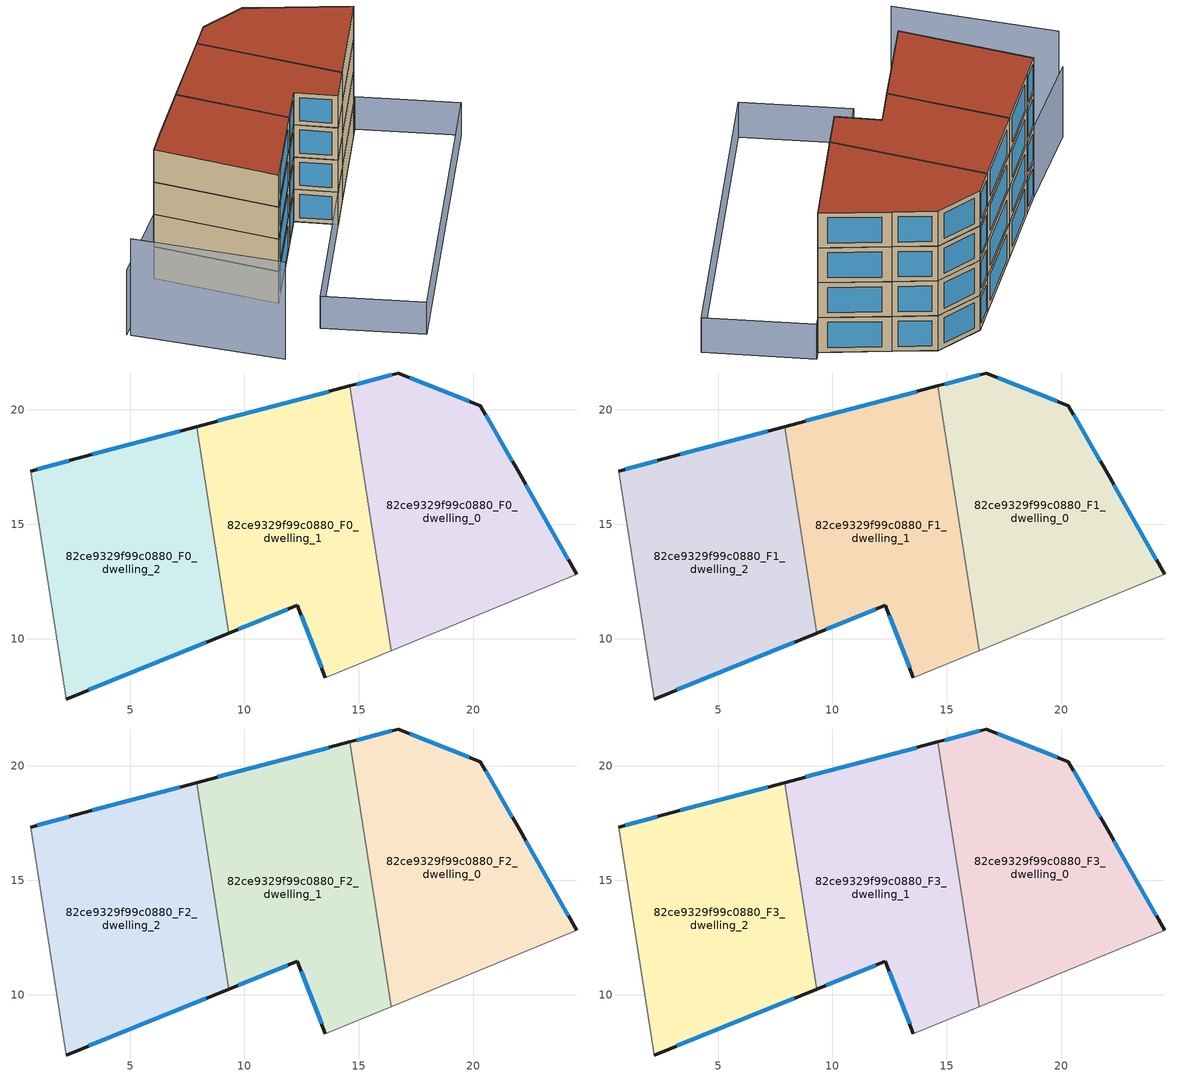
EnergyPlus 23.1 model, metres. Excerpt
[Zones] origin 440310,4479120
82ce9329f99c0880_F0_dwelling_0
 floor ground (EU_floor_Construction): 24.52,12.82 21.94,17.37 20.31,20.19 16.72,21.61 14.61,21.05 16.41,9.48 z0
 wall outside (EU_wall_Construction): 14.61,21.05 16.72,21.61 20.31,20.19 21.94,17.37 24.52,12.82 z0:3
 wall adiabatic (EU_wall_Construction): 24.52,12.82 16.41,9.48 z0:3
 wall to 82ce9329f99c0880_F0_dwelling_1 (EU_wall_Construction): 16.42,9.48 14.61,21.05 z0:3
 window (EU_Window_Construction): 14.9,21.13 16.43,21.54 / 17.22,21.42 19.82,20.39 / 20.54,19.8 21.71,17.76 / 22.29,16.73 24.16,13.45 z0.42:2.58
82ce9329f99c0880_F0_dwelling_1
 floor ground (EU_floor_Construction): 16.41,9.48 14.61,21.05 7.91,19.27 9.32,10.24 12.32,11.46 13.54,8.3 z0
 wall outside (EU_wall_Construction): 13.54,8.3 12.32,11.46 9.32,10.24 / 7.91,19.27 14.61,21.05 z0:3
 wall adiabatic (EU_wall_Construction): 16.41,9.48 13.54,8.3 z0:3
 wall to 82ce9329f99c0880_F0_dwelling_2 (EU_wall_Construction): 9.32,10.24 7.9,19.27 z0:3
 window (EU_Window_Construction): 13.37,8.74 12.49,11.02 / 11.9,11.29 9.73,10.41 / 8.84,19.52 13.68,20.8 z0.42:2.58
82ce9329f99c0880_F0_dwelling_2
 floor ground (EU_floor_Construction): 9.32,10.24 7.91,19.27 2.62,17.86 0.66,17.32 2.22,7.37 z0
 wall outside (EU_wall_Construction): 9.32,10.24 2.22,7.37 / 0.66,17.32 2.62,17.86 7.91,19.27 z0:3
 wall adiabatic (EU_wall_Construction): 2.22,7.37 0.66,17.32 z0:3
 window (EU_Window_Construction): 8.33,9.84 3.2,7.77 / 0.93,17.4 2.35,17.79 / 3.35,18.06 7.17,19.07 z0.42:2.58
82ce9329f99c0880_F1_dwelling_0
 floor to 82ce9329f99c0880_F0_dwelling_0 (EU_floor_Construction): 24.52,12.82 21.94,17.37 20.31,20.19 16.72,21.61 14.61,21.05 16.41,9.48 z3
 wall outside (EU_wall_Construction): 14.61,21.05 16.72,21.61 20.31,20.19 21.94,17.37 24.52,12.82 z3:6
 wall adiabatic (EU_wall_Construction): 24.52,12.82 16.41,9.48 z3:6
 wall to 82ce9329f99c0880_F1_dwelling_1 (EU_wall_Construction): 16.42,9.48 14.61,21.05 z3:6
 window (EU_Window_Construction): 14.9,21.13 16.43,21.54 / 17.22,21.42 19.82,20.39 / 20.54,19.8 21.71,17.76 / 22.29,16.73 24.16,13.45 z3.42:5.58
82ce9329f99c0880_F1_dwelling_1
 floor to 82ce9329f99c0880_F0_dwelling_1 (EU_floor_Construction): 16.41,9.48 14.61,21.05 7.9,19.27 9.32,10.24 12.32,11.46 13.54,8.3 z3
 wall outside (EU_wall_Construction): 13.54,8.3 12.32,11.46 9.32,10.24 / 7.91,19.27 14.61,21.05 z3:6
 wall adiabatic (EU_wall_Construction): 16.41,9.48 13.54,8.3 z3:6
 wall to 82ce9329f99c0880_F1_dwelling_2 (EU_wall_Construction): 9.32,10.24 7.9,19.27 z3:6
 window (EU_Window_Construction): 13.37,8.74 12.49,11.02 / 11.9,11.29 9.73,10.41 / 8.84,19.52 13.68,20.8 z3.42:5.58
82ce9329f99c0880_F1_dwelling_2
 floor to 82ce9329f99c0880_F0_dwelling_2 (EU_floor_Construction): 9.32,10.24 7.9,19.27 2.62,17.86 0.66,17.32 2.22,7.37 z3
 wall outside (EU_wall_Construction): 9.32,10.24 2.22,7.37 / 0.66,17.32 2.62,17.86 7.91,19.27 z3:6
 wall adiabatic (EU_wall_Construction): 2.22,7.37 0.66,17.32 z3:6
 window (EU_Window_Construction): 8.33,9.84 3.2,7.77 / 0.93,17.4 2.35,17.79 / 3.35,18.06 7.17,19.07 z3.42:5.58
82ce9329f99c0880_F2_dwelling_0
 floor to 82ce9329f99c0880_F1_dwelling_0 (EU_floor_Construction): 24.52,12.82 21.94,17.37 20.31,20.19 16.72,21.61 14.61,21.05 16.41,9.48 z6
 wall outside (EU_wall_Construction): 14.61,21.05 16.72,21.61 20.31,20.19 21.94,17.37 24.52,12.82 z6:9
 wall adiabatic (EU_wall_Construction): 24.52,12.82 16.41,9.48 z6:9
 wall to 82ce9329f99c0880_F2_dwelling_1 (EU_wall_Construction): 16.42,9.48 14.61,21.05 z6:9
 window (EU_Window_Construction): 14.9,21.13 16.43,21.54 / 17.22,21.42 19.82,20.39 / 20.54,19.8 21.71,17.76 / 22.29,16.73 24.16,13.45 z6.42:8.58
82ce9329f99c0880_F2_dwelling_1
 floor to 82ce9329f99c0880_F1_dwelling_1 (EU_floor_Construction): 16.41,9.48 14.61,21.05 7.9,19.27 9.32,10.24 12.32,11.46 13.54,8.3 z6
 wall outside (EU_wall_Construction): 13.54,8.3 12.32,11.46 9.32,10.24 / 7.91,19.27 14.61,21.05 z6:9
 wall adiabatic (EU_wall_Construction): 16.41,9.48 13.54,8.3 z6:9
 wall to 82ce9329f99c0880_F2_dwelling_2 (EU_wall_Construction): 9.32,10.24 7.9,19.27 z6:9
 window (EU_Window_Construction): 13.37,8.74 12.49,11.02 / 11.9,11.29 9.73,10.41 / 8.84,19.52 13.68,20.8 z6.42:8.58
82ce9329f99c0880_F2_dwelling_2
 floor to 82ce9329f99c0880_F1_dwelling_2 (EU_floor_Construction): 9.32,10.24 7.9,19.27 2.62,17.86 0.66,17.32 2.22,7.37 z6
 wall outside (EU_wall_Construction): 9.32,10.24 2.22,7.37 / 0.66,17.32 2.62,17.86 7.91,19.27 z6:9
 wall adiabatic (EU_wall_Construction): 2.22,7.37 0.66,17.32 z6:9
 window (EU_Window_Construction): 8.33,9.84 3.2,7.77 / 0.93,17.4 2.35,17.79 / 3.35,18.06 7.17,19.07 z6.42:8.58
82ce9329f99c0880_F3_dwelling_0
 floor to 82ce9329f99c0880_F2_dwelling_0 (EU_floor_Construction): 24.52,12.82 21.94,17.37 20.31,20.19 16.72,21.61 14.61,21.05 16.41,9.48 z9
 wall outside (EU_wall_Construction): 14.61,21.05 16.72,21.61 20.31,20.19 21.94,17.37 24.52,12.82 z9:12
 wall adiabatic (EU_wall_Construction): 24.52,12.82 16.41,9.48 z9:12
 wall to 82ce9329f99c0880_F3_dwelling_1 (EU_wall_Construction): 16.42,9.48 14.61,21.05 z9:12
 window (EU_Window_Construction): 14.9,21.13 16.43,21.54 / 17.22,21.42 19.82,20.39 / 20.54,19.8 21.71,17.76 / 22.29,16.73 24.16,13.45 z9.42:11.58
 roof outside (EU_roof_Construction): 20.31,20.19 21.94,17.37 24.52,12.82 16.41,9.48 14.61,21.05 16.72,21.61 z12
82ce9329f99c0880_F3_dwelling_1
 floor to 82ce9329f99c0880_F2_dwelling_1 (EU_floor_Construction): 16.41,9.48 14.61,21.05 7.9,19.27 9.32,10.24 12.32,11.46 13.54,8.3 z9
 wall outside (EU_wall_Construction): 13.54,8.3 12.32,11.46 9.32,10.24 / 7.91,19.27 14.61,21.05 z9:12
 wall adiabatic (EU_wall_Construction): 16.41,9.48 13.54,8.3 z9:12
 wall to 82ce9329f99c0880_F3_dwelling_2 (EU_wall_Construction): 9.32,10.24 7.9,19.27 z9:12
 window (EU_Window_Construction): 13.37,8.74 12.49,11.02 / 11.9,11.29 9.73,10.41 / 8.84,19.52 13.68,20.8 z9.42:11.58
 roof outside (EU_roof_Construction): 14.61,21.05 16.41,9.48 13.54,8.3 12.32,11.46 9.32,10.24 7.91,19.27 z12
82ce9329f99c0880_F3_dwelling_2
 floor to 82ce9329f99c0880_F2_dwelling_2 (EU_floor_Construction): 9.32,10.24 7.9,19.27 2.62,17.86 0.66,17.32 2.22,7.37 z9
 wall outside (EU_wall_Construction): 9.32,10.24 2.22,7.37 / 0.66,17.32 2.62,17.86 7.91,19.27 z9:12
 wall adiabatic (EU_wall_Construction): 2.22,7.37 0.66,17.32 z9:12
 window (EU_Window_Construction): 8.33,9.84 3.2,7.77 / 0.93,17.4 2.35,17.79 / 3.35,18.06 7.17,19.07 z9.42:11.58
 roof outside (EU_roof_Construction): 7.91,19.27 9.32,10.24 2.22,7.37 0.66,17.32 2.62,17.86 z12
shading: 0.86,3.1 25.24,13.11 / 25.24,13.11 28.34,5.57 / 28.34,5.57 3.96,-4.45 / 3.96,-4.45 0.86,3.1 z0:3; -6.81,15.67 0.66,17.32 z0:6; -6.74,15.36 -3.95,3.53 z0:9
[Building]
EU S2 Campaign: North Axis=0; Terrain=City; Solar Distribution=FullExterior
[Site:Location]
Madrid: Latitude=40.5; Longitude=-3.5; Time Zone=1; Elevation=609
[SizingPeriod:WeatherFileDays]
AnnualSizingPeriod: Begin Month=1; Begin Day of Month=1; End Month=12; End Day of Month=31; Day of Week for Start Day=Monday; Use Weather File Daylight Saving Period=No; Use Weather File Rain and Snow Indicators=No
[MATERIAL]
EU_InternalMass_Material: Roughness=MediumRough; Thickness=0.1; Conductivity=1; Density=1800; Specific Heat=900; Thermal Absorptance=0.9; Solar Absorptance=0.7; Visible Absorptance=0.7
[MATERIAL:NOMASS] Roughness=MediumRough; Thermal Absorptance=0.9; Solar Absorptance=0.7; Visible Absorptance=0.7
Name | Thermal Resistance
EU_wall_NoMass | 1.60022
EU_roof_NoMass | 1.57597
EU_floor_NoMass | 0.470652
[WINDOWMATERIAL:SIMPLEGLAZINGSYSTEM]
EU_Window_SimpleGlazing: UFactor=3.28802; Solar Heat Gain Coefficient=0.85; Visible Transmittance=0.85
[CONSTRUCTION]
EU_wall_Construction: EU_wall_NoMass
EU_roof_Construction: EU_roof_NoMass
EU_floor_Construction: EU_floor_NoMass
EU_InternalMass_Construction: EU_InternalMass_Material
EU_Window_Construction: EU_Window_SimpleGlazing
[ZONE] Type=1; Multiplier=1; Ceiling Height=autocalculate; Floor Area=autocalculate; Part of Total Floor Area=Yes
Name | Volume
82ce9329f99c0880_F0_dwelling_0; 82ce9329f99c0880_F1_dwelling_0; 82ce9329f99c0880_F2_dwelling_0; 82ce9329f99c0880_F3_dwelling_0 | 215.07
82ce9329f99c0880_F0_dwelling_1 | 215.075
82ce9329f99c0880_F1_dwelling_1; 82ce9329f99c0880_F2_dwelling_1; 82ce9329f99c0880_F3_dwelling_1 | 215.076
82ce9329f99c0880_F0_dwelling_2 | 215.081
82ce9329f99c0880_F1_dwelling_2; 82ce9329f99c0880_F2_dwelling_2; 82ce9329f99c0880_F3_dwelling_2 | 215.08
[INTERNALMASS] Construction=EU_InternalMass_Construction
Name | Zone or ZoneList | Surface Area
82ce9329f99c0880_F0_dwelling_0_EU_InternalMass | 82ce9329f99c0880_F0_dwelling_0 | 71.69
82ce9329f99c0880_F0_dwelling_1_EU_InternalMass | 82ce9329f99c0880_F0_dwelling_1 | 71.6917
82ce9329f99c0880_F0_dwelling_2_EU_InternalMass | 82ce9329f99c0880_F0_dwelling_2 | 71.6933
82ce9329f99c0880_F1_dwelling_0_EU_InternalMass | 82ce9329f99c0880_F1_dwelling_0 | 71.69
82ce9329f99c0880_F1_dwelling_1_EU_InternalMass | 82ce9329f99c0880_F1_dwelling_1 | 71.6917
82ce9329f99c0880_F1_dwelling_2_EU_InternalMass | 82ce9329f99c0880_F1_dwelling_2 | 71.6933
82ce9329f99c0880_F2_dwelling_0_EU_InternalMass | 82ce9329f99c0880_F2_dwelling_0 | 71.69
82ce9329f99c0880_F2_dwelling_1_EU_InternalMass | 82ce9329f99c0880_F2_dwelling_1 | 71.6917
82ce9329f99c0880_F2_dwelling_2_EU_InternalMass | 82ce9329f99c0880_F2_dwelling_2 | 71.6933
82ce9329f99c0880_F3_dwelling_0_EU_InternalMass | 82ce9329f99c0880_F3_dwelling_0 | 71.69
82ce9329f99c0880_F3_dwelling_1_EU_InternalMass | 82ce9329f99c0880_F3_dwelling_1 | 71.6917
82ce9329f99c0880_F3_dwelling_2_EU_InternalMass | 82ce9329f99c0880_F3_dwelling_2 | 71.6933
[OTHEREQUIPMENT] Fuel Type=Electricity; Design Level Calculation Method=Watts/Area; Power per Zone Floor Area=1; Fraction Latent=0; Fraction Radiant=0; Fraction Lost=0; Carbon Dioxide Generation Rate=0; EndUse Subcategory=EU_Step8_InternalGains
Name | Zone or ZoneList or Space or SpaceList | Schedule
EU_Step8_InternalGain_82ce9329f99c0880_F0_dwelling_0_f000 | 82ce9329f99c0880_F0_dwelling_0 | EU_Step8_GainSchedule_82ce9329f99c0880_F0_dwelling_0_f000
EU_Step8_InternalGain_82ce9329f99c0880_F0_dwelling_1_f000 | 82ce9329f99c0880_F0_dwelling_1 | EU_Step8_GainSchedule_82ce9329f99c0880_F0_dwelling_1_f000
EU_Step8_InternalGain_82ce9329f99c0880_F0_dwelling_2_f000 | 82ce9329f99c0880_F0_dwelling_2 | EU_Step8_GainSchedule_82ce9329f99c0880_F0_dwelling_2_f000
EU_Step8_InternalGain_82ce9329f99c0880_F1_dwelling_0_f000 | 82ce9329f99c0880_F1_dwelling_0 | EU_Step8_GainSchedule_82ce9329f99c0880_F1_dwelling_0_f000
EU_Step8_InternalGain_82ce9329f99c0880_F1_dwelling_1_f000 | 82ce9329f99c0880_F1_dwelling_1 | EU_Step8_GainSchedule_82ce9329f99c0880_F1_dwelling_1_f000
EU_Step8_InternalGain_82ce9329f99c0880_F1_dwelling_2_f000 | 82ce9329f99c0880_F1_dwelling_2 | EU_Step8_GainSchedule_82ce9329f99c0880_F1_dwelling_2_f000
EU_Step8_InternalGain_82ce9329f99c0880_F2_dwelling_0_f000 | 82ce9329f99c0880_F2_dwelling_0 | EU_Step8_GainSchedule_82ce9329f99c0880_F2_dwelling_0_f000
EU_Step8_InternalGain_82ce9329f99c0880_F2_dwelling_1_f000 | 82ce9329f99c0880_F2_dwelling_1 | EU_Step8_GainSchedule_82ce9329f99c0880_F2_dwelling_1_f000
EU_Step8_InternalGain_82ce9329f99c0880_F2_dwelling_2_f000 | 82ce9329f99c0880_F2_dwelling_2 | EU_Step8_GainSchedule_82ce9329f99c0880_F2_dwelling_2_f000
EU_Step8_InternalGain_82ce9329f99c0880_F3_dwelling_0_f000 | 82ce9329f99c0880_F3_dwelling_0 | EU_Step8_GainSchedule_82ce9329f99c0880_F3_dwelling_0_f000
EU_Step8_InternalGain_82ce9329f99c0880_F3_dwelling_1_f000 | 82ce9329f99c0880_F3_dwelling_1 | EU_Step8_GainSchedule_82ce9329f99c0880_F3_dwelling_1_f000
EU_Step8_InternalGain_82ce9329f99c0880_F3_dwelling_2_f000 | 82ce9329f99c0880_F3_dwelling_2 | EU_Step8_GainSchedule_82ce9329f99c0880_F3_dwelling_2_f000
[ZONEVENTILATION:DESIGNFLOWRATE] Schedule=EU_AlwaysOn; Design Flow Rate Calculation Method=AirChanges/Hour; Air Changes per Hour=0.480704; Ventilation Type=Natural; Fan Pressure Rise=0; Fan Total Efficiency=1; Constant Term Coefficient=1; Temperature Term Coefficient=0; Velocity Term Coefficient=0; Velocity Squared Term Coefficient=0; Minimum Indoor Temperature=-100; Maximum Indoor Temperature=100; Delta Temperature=-100; Minimum Outdoor Temperature=-100; Maximum Outdoor Temperature=100; Maximum Wind Speed=40
Name | Zone or ZoneList or Space or SpaceList
EU_ConstantAir_82ce9329f99c0880_F0_dwelling_0 | 82ce9329f99c0880_F0_dwelling_0
EU_ConstantAir_82ce9329f99c0880_F0_dwelling_1 | 82ce9329f99c0880_F0_dwelling_1
EU_ConstantAir_82ce9329f99c0880_F0_dwelling_2 | 82ce9329f99c0880_F0_dwelling_2
EU_ConstantAir_82ce9329f99c0880_F1_dwelling_0 | 82ce9329f99c0880_F1_dwelling_0
EU_ConstantAir_82ce9329f99c0880_F1_dwelling_1 | 82ce9329f99c0880_F1_dwelling_1
EU_ConstantAir_82ce9329f99c0880_F1_dwelling_2 | 82ce9329f99c0880_F1_dwelling_2
EU_ConstantAir_82ce9329f99c0880_F2_dwelling_0 | 82ce9329f99c0880_F2_dwelling_0
EU_ConstantAir_82ce9329f99c0880_F2_dwelling_1 | 82ce9329f99c0880_F2_dwelling_1
EU_ConstantAir_82ce9329f99c0880_F2_dwelling_2 | 82ce9329f99c0880_F2_dwelling_2
EU_ConstantAir_82ce9329f99c0880_F3_dwelling_0 | 82ce9329f99c0880_F3_dwelling_0
EU_ConstantAir_82ce9329f99c0880_F3_dwelling_1 | 82ce9329f99c0880_F3_dwelling_1
EU_ConstantAir_82ce9329f99c0880_F3_dwelling_2 | 82ce9329f99c0880_F3_dwelling_2
[HVACTEMPLATE:THERMOSTAT] Constant Heating Setpoint=20; Constant Cooling Setpoint=50
EU_HeatOnly_82ce9329f99c0880_F0_dwelling_0; EU_HeatOnly_82ce9329f99c0880_F0_dwelling_1; EU_HeatOnly_82ce9329f99c0880_F0_dwelling_2; EU_HeatOnly_82ce9329f99c0880_F1_dwelling_0; EU_HeatOnly_82ce9329f99c0880_F1_dwelling_1; EU_HeatOnly_82ce9329f99c0880_F1_dwelling_2; EU_HeatOnly_82ce9329f99c0880_F2_dwelling_0; EU_HeatOnly_82ce9329f99c0880_F2_dwelling_1; EU_HeatOnly_82ce9329f99c0880_F2_dwelling_2; EU_HeatOnly_82ce9329f99c0880_F3_dwelling_0; EU_HeatOnly_82ce9329f99c0880_F3_dwelling_1; EU_HeatOnly_82ce9329f99c0880_F3_dwelling_2
[HVACTEMPLATE:ZONE:IDEALLOADSAIRSYSTEM] System Availability Schedule=EU_AlwaysOn; Maximum Heating Supply Air Temperature=50; Minimum Cooling Supply Air Temperature=13; Maximum Heating Supply Air Humidity Ratio=0.0156; Minimum Cooling Supply Air Humidity Ratio=0.0077; Heating Limit=NoLimit; Cooling Limit=NoLimit; Heating Availability Schedule=EU_AlwaysOn; Cooling Availability Schedule=EU_CoolingOff; Dehumidification Control Type=ConstantSensibleHeatRatio; Cooling Sensible Heat Ratio=0.7; Dehumidification Setpoint=60; Humidification Control Type=None; Humidification Setpoint=30; Outdoor Air Method=None; Outdoor Air Flow Rate per Person=0.00944; Outdoor Air Flow Rate per Zone Floor Area=0; Outdoor Air Flow Rate per Zone=0; Demand Controlled Ventilation Type=None; Outdoor Air Economizer Type=NoEconomizer; Heat Recovery Type=None; Sensible Heat Recovery Effectiveness=0.7; Latent Heat Recovery Effectiveness=0.65
Name | Template Thermostat
82ce9329f99c0880_F0_dwelling_0 | EU_HeatOnly_82ce9329f99c0880_F0_dwelling_0
82ce9329f99c0880_F0_dwelling_1 | EU_HeatOnly_82ce9329f99c0880_F0_dwelling_1
82ce9329f99c0880_F0_dwelling_2 | EU_HeatOnly_82ce9329f99c0880_F0_dwelling_2
82ce9329f99c0880_F1_dwelling_0 | EU_HeatOnly_82ce9329f99c0880_F1_dwelling_0
82ce9329f99c0880_F1_dwelling_1 | EU_HeatOnly_82ce9329f99c0880_F1_dwelling_1
82ce9329f99c0880_F1_dwelling_2 | EU_HeatOnly_82ce9329f99c0880_F1_dwelling_2
82ce9329f99c0880_F2_dwelling_0 | EU_HeatOnly_82ce9329f99c0880_F2_dwelling_0
82ce9329f99c0880_F2_dwelling_1 | EU_HeatOnly_82ce9329f99c0880_F2_dwelling_1
82ce9329f99c0880_F2_dwelling_2 | EU_HeatOnly_82ce9329f99c0880_F2_dwelling_2
82ce9329f99c0880_F3_dwelling_0 | EU_HeatOnly_82ce9329f99c0880_F3_dwelling_0
82ce9329f99c0880_F3_dwelling_1 | EU_HeatOnly_82ce9329f99c0880_F3_dwelling_1
82ce9329f99c0880_F3_dwelling_2 | EU_HeatOnly_82ce9329f99c0880_F3_dwelling_2
[SIZING:ZONE] Zone Cooling Design Supply Air Temperature Input Method=SupplyAirTemperature; Zone Cooling Design Supply Air Temperature=13; Zone Heating Design Supply Air Temperature Input Method=SupplyAirTemperature; Zone Heating Design Supply Air Temperature=50; Zone Cooling Design Supply Air Humidity Ratio=0.008; Zone Heating Design Supply Air Humidity Ratio=0.008; Cooling Design Air Flow Method=DesignDay; Cooling Design Air Flow Rate=0; Cooling Minimum Air Flow per Zone Floor Area=0.000762; Cooling Minimum Air Flow=0; Cooling Minimum Air Flow Fraction=0.2; Heating Design Air Flow Method=DesignDay; Heating Design Air Flow Rate=0; Heating Maximum Air Flow per Zone Floor Area=0.002032; Heating Maximum Air Flow=0.141576; Heating Maximum Air Flow Fraction=0.3; Account for Dedicated Outdoor Air System=No; Dedicated Outdoor Air System Control Strategy=NeutralSupplyAir; Dedicated Outdoor Air Low Setpoint Temperature for Design=autosize; Dedicated Outdoor Air High Setpoint Temperature for Design=autosize; Zone Load Sizing Method=Sensible Load Only No Latent Load; Zone Latent Cooling Design Supply Air Humidity Ratio Input Method=HumidityRatioDifference; Zone Cooling Design Supply Air Humidity Ratio Difference=0.005; Zone Latent Heating Design Supply Air Humidity Ratio Input Method=HumidityRatioDifference; Zone Humidification Design Supply Air Humidity Ratio Difference=0.005
82ce9329f99c0880_F0_dwelling_0; 82ce9329f99c0880_F0_dwelling_1; 82ce9329f99c0880_F0_dwelling_2; 82ce9329f99c0880_F1_dwelling_0; 82ce9329f99c0880_F1_dwelling_1; 82ce9329f99c0880_F1_dwelling_2; 82ce9329f99c0880_F2_dwelling_0; 82ce9329f99c0880_F2_dwelling_1; 82ce9329f99c0880_F2_dwelling_2; 82ce9329f99c0880_F3_dwelling_0; 82ce9329f99c0880_F3_dwelling_1; 82ce9329f99c0880_F3_dwelling_2
[SCHEDULE:CONSTANT]
Name | Hourly Value
EU_AlwaysOn | 1
EU_CoolingOff | 0
[SCHEDULE:FILE] Column Number=1; Rows to Skip at Top=0; Number of Hours of Data=8760; Column Separator=Comma; Interpolate to Timestep=No; Minutes per Item=60; Adjust Schedule for Daylight Savings=Yes
Name | File
EU_Step8_GainSchedule_82ce9329f99c0880_F0_dwelling_0_f000 | ../../schedules/82ce9329f99c0880/82ce9329f99c0880_F0_dwelling_0_f000_gain.csv
EU_Step8_GainSchedule_82ce9329f99c0880_F0_dwelling_1_f000 | ../../schedules/82ce9329f99c0880/82ce9329f99c0880_F0_dwelling_1_f000_gain.csv
EU_Step8_GainSchedule_82ce9329f99c0880_F0_dwelling_2_f000 | ../../schedules/82ce9329f99c0880/82ce9329f99c0880_F0_dwelling_2_f000_gain.csv
EU_Step8_GainSchedule_82ce9329f99c0880_F1_dwelling_0_f000 | ../../schedules/82ce9329f99c0880/82ce9329f99c0880_F1_dwelling_0_f000_gain.csv
EU_Step8_GainSchedule_82ce9329f99c0880_F1_dwelling_1_f000 | ../../schedules/82ce9329f99c0880/82ce9329f99c0880_F1_dwelling_1_f000_gain.csv
EU_Step8_GainSchedule_82ce9329f99c0880_F1_dwelling_2_f000 | ../../schedules/82ce9329f99c0880/82ce9329f99c0880_F1_dwelling_2_f000_gain.csv
EU_Step8_GainSchedule_82ce9329f99c0880_F2_dwelling_0_f000 | ../../schedules/82ce9329f99c0880/82ce9329f99c0880_F2_dwelling_0_f000_gain.csv
EU_Step8_GainSchedule_82ce9329f99c0880_F2_dwelling_1_f000 | ../../schedules/82ce9329f99c0880/82ce9329f99c0880_F2_dwelling_1_f000_gain.csv
EU_Step8_GainSchedule_82ce9329f99c0880_F2_dwelling_2_f000 | ../../schedules/82ce9329f99c0880/82ce9329f99c0880_F2_dwelling_2_f000_gain.csv
EU_Step8_GainSchedule_82ce9329f99c0880_F3_dwelling_0_f000 | ../../schedules/82ce9329f99c0880/82ce9329f99c0880_F3_dwelling_0_f000_gain.csv
EU_Step8_GainSchedule_82ce9329f99c0880_F3_dwelling_1_f000 | ../../schedules/82ce9329f99c0880/82ce9329f99c0880_F3_dwelling_1_f000_gain.csv
EU_Step8_GainSchedule_82ce9329f99c0880_F3_dwelling_2_f000 | ../../schedules/82ce9329f99c0880/82ce9329f99c0880_F3_dwelling_2_f000_gain.csv
